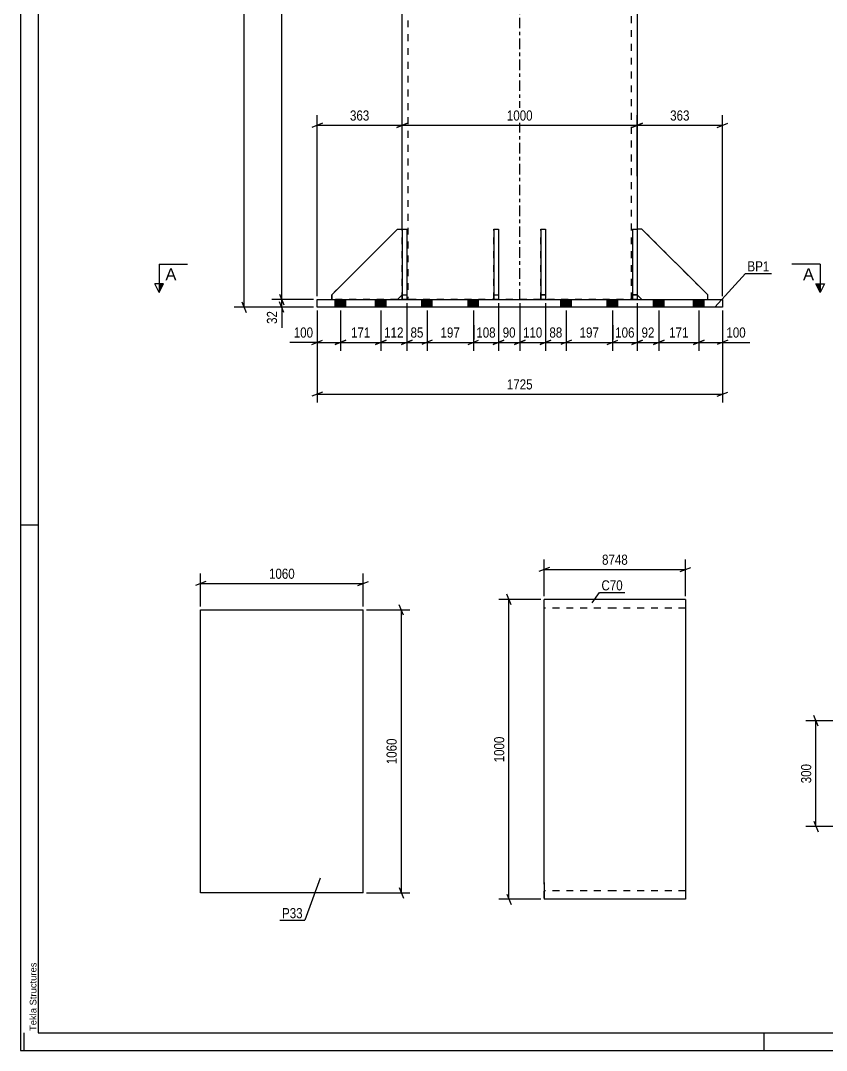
# Model space of a CAD drawing. Header units: millimetres. Extents: x 0 to 841, y 0 to 594.
# Drawn here: x 0 to 228.6, y 0 to 292.1 of the extents above; entities that cross this region are included whole.
import ezdxf

# ---------------------------------------------------------------- set-up
doc = ezdxf.new("R2010")
doc.units = ezdxf.units.MM
doc.linetypes.add('DXK_LINE_DOT2', pattern=[3.9198, 1.9599, -1.9599])
doc.linetypes.add('DXK_LINE_DOT3', pattern=[5.9187, 2.979, -0.9799, 0.9799, -0.9799])
doc.styles.add('Arial', font='ARIAL.TTF', dxfattribs={"height": 0.2})
doc.styles.add('Arial Narrow', font='ARIALN.TTF', dxfattribs={"height": 0.2})

# ---------------------------------------------------------------- blocks, each defined once
blk = doc.blocks.new('Unknown-729378382-1129')
at = {"color": 5, "linetype": 'Continuous'}
for p, q in [((0, 594), (0, 0)), ((5, 589), (5, 5)), ((5, 149), (0, 149)), ((1, 0), (1, 5)), ((5, 5), (836, 5)), ((211, 0), (211, 5)), ((0, 0), (841, 0))]:
    blk.add_line(p, q, dxfattribs=at)
at = {"color": 174, "linetype": 'Continuous', "style": 'Arial'}
blk.add_text('Tekla Structures', height=1.9102, rotation=90, dxfattribs=at).set_placement((4.5, 5.5))
blk = doc.blocks.new('Part-729378382-2402 - 2396')
at = {"color": 2, "linetype": 'Continuous'}
for p, q in [((51.08, 104.91), (51.08, 124.91)), ((51.08, 124.91), (74.08, 124.91)), ((74.18, 124.91), (97.18, 124.91)), ((97.18, 104.91), (97.18, 124.91)), ((51.08, 64.81), (51.08, 104.81)), ((97.18, 64.81), (97.18, 104.81)), ((51.08, 44.71), (51.08, 64.71)), ((97.18, 44.71), (97.18, 64.71)), ((74.08, 44.71), (51.08, 44.71)), ((97.18, 44.71), (74.18, 44.71))]:
    blk.add_line(p, q, dxfattribs=at)
blk = doc.blocks.new('Part-729378382-2439 - 2432')
at = {"color": 2, "linetype": 'Continuous'}
for p, q in [((168.56, 127.85), (148.56, 127.85)), ((148.56, 105.45), (148.56, 127.85)), ((188.66, 127.85), (168.66, 127.85)), ((188.66, 127.85), (188.66, 105.45)), ((148.56, 65.35), (148.56, 105.35)), ((188.66, 105.35), (188.66, 65.35)), ((148.56, 47.65), (148.56, 65.25)), ((188.66, 65.25), (188.66, 42.85)), ((148.56, 47.65), (148.56, 42.85)), ((168.56, 42.85), (148.56, 42.85)), ((188.66, 42.85), (168.66, 42.85))]:
    blk.add_line(p, q, dxfattribs=at)
at = {"color": 7, "linetype": 'DXK_LINE_DOT2'}
for p, q in [((168.56, 125.45), (148.56, 125.45)), ((188.66, 125.45), (168.66, 125.45)), ((148.56, 43.22), (148.56, 47.65)), ((168.56, 45.25), (148.56, 45.25)), ((188.66, 45.25), (168.66, 45.25))]:
    blk.add_line(p, q, dxfattribs=at)
blk = doc.blocks.new('Part-729378382-1523 - 1489')
at = {"color": 2, "linetype": 'Continuous'}
for p, q in [((108.28, 232.94), (108.28, 212.94)), ((108.28, 232.94), (109.61, 232.94)), ((109.61, 232.94), (109.61, 212.94)), ((108.28, 214.27), (109.61, 214.27))]:
    blk.add_line(p, q, dxfattribs=at)
at = {"color": 7, "linetype": 'DXK_LINE_DOT2'}
blk.add_line((108.28, 212.94), (109.61, 212.94), dxfattribs=at)
blk = doc.blocks.new('Part-729378382-1524 - 1489')
at = {"color": 2, "linetype": 'Continuous'}
for p, q in [((173.61, 232.94), (173.61, 212.94)), ((173.61, 232.94), (174.95, 232.94)), ((174.95, 232.94), (174.95, 212.94)), ((173.61, 214.27), (174.95, 214.27))]:
    blk.add_line(p, q, dxfattribs=at)
at = {"color": 7, "linetype": 'DXK_LINE_DOT2'}
blk.add_line((173.61, 212.94), (174.95, 212.94), dxfattribs=at)
blk = doc.blocks.new('Bolt-729378382-1492 - 1489')
at = {"linetype": 'Continuous'}
for points in [[(92.28, 212.94), (89.28, 212.94), (89.28, 210.81), (92.28, 210.81)], [(92.28, 212.94), (89.28, 212.94), (89.28, 210.81), (92.28, 210.81)], [(92.28, 212.94), (89.28, 212.94), (89.28, 210.81), (92.28, 210.81)], [(92.28, 212.94), (89.28, 212.94), (89.28, 210.81), (92.28, 210.81)], [(92.28, 212.94), (89.28, 212.94), (89.28, 210.81), (92.28, 210.81)], [(92.28, 212.94), (89.28, 212.94), (89.28, 210.81), (92.28, 210.81)], [(92.28, 212.94), (89.28, 212.94), (89.28, 210.81), (92.28, 210.81)], [(92.28, 212.94), (89.28, 212.94), (89.28, 210.81), (92.28, 210.81)], [(103.68, 212.94), (100.68, 212.94), (100.68, 210.81), (103.68, 210.81)], [(103.68, 212.94), (100.68, 212.94), (100.68, 210.81), (103.68, 210.81)], [(103.68, 212.94), (100.68, 212.94), (100.68, 210.81), (103.68, 210.81)], [(103.68, 212.94), (100.68, 212.94), (100.68, 210.81), (103.68, 210.81)], [(103.68, 212.94), (100.68, 212.94), (100.68, 210.81), (103.68, 210.81)], [(103.68, 212.94), (100.68, 212.94), (100.68, 210.81), (103.68, 210.81)], [(103.68, 212.94), (100.68, 212.94), (100.68, 210.81), (103.68, 210.81)], [(103.68, 212.94), (100.68, 212.94), (100.68, 210.81), (103.68, 210.81)], [(116.81, 212.94), (113.81, 212.94), (113.81, 210.81), (116.81, 210.81)], [(116.81, 212.94), (113.81, 212.94), (113.81, 210.81), (116.81, 210.81)], [(116.81, 212.94), (113.81, 212.94), (113.81, 210.81), (116.81, 210.81)], [(116.81, 212.94), (113.81, 212.94), (113.81, 210.81), (116.81, 210.81)], [(129.95, 212.94), (126.95, 212.94), (126.95, 210.81), (129.95, 210.81)], [(129.95, 212.94), (126.95, 212.94), (126.95, 210.81), (129.95, 210.81)], [(129.95, 212.94), (126.95, 212.94), (126.95, 210.81), (129.95, 210.81)], [(129.95, 212.94), (126.95, 212.94), (126.95, 210.81), (129.95, 210.81)], [(156.28, 212.94), (153.28, 212.94), (153.28, 210.81), (156.28, 210.81)], [(156.28, 212.94), (153.28, 212.94), (153.28, 210.81), (156.28, 210.81)], [(156.28, 212.94), (153.28, 212.94), (153.28, 210.81), (156.28, 210.81)], [(156.28, 212.94), (153.28, 212.94), (153.28, 210.81), (156.28, 210.81)], [(169.41, 212.94), (166.41, 212.94), (166.41, 210.81), (169.41, 210.81)], [(169.41, 212.94), (166.41, 212.94), (166.41, 210.81), (169.41, 210.81)], [(169.41, 212.94), (166.41, 212.94), (166.41, 210.81), (169.41, 210.81)], [(169.41, 212.94), (166.41, 212.94), (166.41, 210.81), (169.41, 210.81)], [(182.55, 212.94), (179.55, 212.94), (179.55, 210.81), (182.55, 210.81)], [(182.55, 212.94), (179.55, 212.94), (179.55, 210.81), (182.55, 210.81)], [(182.55, 212.94), (179.55, 212.94), (179.55, 210.81), (182.55, 210.81)], [(182.55, 212.94), (179.55, 212.94), (179.55, 210.81), (182.55, 210.81)], [(182.55, 212.94), (179.55, 212.94), (179.55, 210.81), (182.55, 210.81)], [(182.55, 212.94), (179.55, 212.94), (179.55, 210.81), (182.55, 210.81)], [(182.55, 212.94), (179.55, 212.94), (179.55, 210.81), (182.55, 210.81)], [(182.55, 212.94), (179.55, 212.94), (179.55, 210.81), (182.55, 210.81)], [(193.95, 212.94), (190.95, 212.94), (190.95, 210.81), (193.95, 210.81)], [(193.95, 212.94), (190.95, 212.94), (190.95, 210.81), (193.95, 210.81)], [(193.95, 212.94), (190.95, 212.94), (190.95, 210.81), (193.95, 210.81)], [(193.95, 212.94), (190.95, 212.94), (190.95, 210.81), (193.95, 210.81)], [(193.95, 212.94), (190.95, 212.94), (190.95, 210.81), (193.95, 210.81)], [(193.95, 212.94), (190.95, 212.94), (190.95, 210.81), (193.95, 210.81)], [(193.95, 212.94), (190.95, 212.94), (190.95, 210.81), (193.95, 210.81)], [(193.95, 212.94), (190.95, 212.94), (190.95, 210.81), (193.95, 210.81)]]:
    blk.add_hatch(color=1, dxfattribs=at).paths.add_polyline_path(points)
at = {"color": 1, "linetype": 'Continuous'}
for p, q in [((89.28, 210.81), (89.28, 212.94)), ((89.28, 210.81), (89.28, 212.94)), ((89.28, 210.81), (89.28, 212.94)), ((89.28, 210.81), (89.28, 212.94)), ((89.28, 210.81), (89.28, 212.94)), ((89.28, 210.81), (89.28, 212.94)), ((89.28, 210.81), (89.28, 212.94)), ((89.28, 210.81), (89.28, 212.94)), ((90.78, 210.81), (90.78, 212.94)), ((90.78, 210.81), (90.78, 212.94)), ((90.78, 210.81), (90.78, 212.94)), ((90.78, 210.81), (90.78, 212.94)), ((90.78, 210.81), (90.78, 212.94)), ((90.78, 210.81), (90.78, 212.94)), ((90.78, 210.81), (90.78, 212.94)), ((90.78, 210.81), (90.78, 212.94)), ((92.28, 210.81), (92.28, 212.94)), ((92.28, 210.81), (92.28, 212.94)), ((92.28, 210.81), (92.28, 212.94)), ((92.28, 210.81), (92.28, 212.94)), ((92.28, 210.81), (92.28, 212.94)), ((92.28, 210.81), (92.28, 212.94)), ((92.28, 210.81), (92.28, 212.94)), ((92.28, 210.81), (92.28, 212.94)), ((100.68, 210.81), (100.68, 212.94)), ((100.68, 210.81), (100.68, 212.94)), ((100.68, 210.81), (100.68, 212.94)), ((100.68, 210.81), (100.68, 212.94)), ((100.68, 210.81), (100.68, 212.94)), ((100.68, 210.81), (100.68, 212.94)), ((100.68, 210.81), (100.68, 212.94)), ((100.68, 210.81), (100.68, 212.94)), ((102.18, 210.81), (102.18, 212.94)), ((102.18, 210.81), (102.18, 212.94)), ((102.18, 210.81), (102.18, 212.94)), ((102.18, 210.81), (102.18, 212.94)), ((102.18, 210.81), (102.18, 212.94)), ((102.18, 210.81), (102.18, 212.94)), ((102.18, 210.81), (102.18, 212.94)), ((102.18, 210.81), (102.18, 212.94)), ((103.68, 210.81), (103.68, 212.94)), ((103.68, 210.81), (103.68, 212.94)), ((103.68, 210.81), (103.68, 212.94)), ((103.68, 210.81), (103.68, 212.94)), ((103.68, 210.81), (103.68, 212.94)), ((103.68, 210.81), (103.68, 212.94)), ((103.68, 210.81), (103.68, 212.94)), ((103.68, 210.81), (103.68, 212.94)), ((113.81, 210.81), (113.81, 212.94)), ((113.81, 210.81), (113.81, 212.94)), ((113.81, 210.81), (113.81, 212.94)), ((113.81, 210.81), (113.81, 212.94)), ((115.31, 210.81), (115.31, 212.94)), ((115.31, 210.81), (115.31, 212.94)), ((115.31, 210.81), (115.31, 212.94)), ((115.31, 210.81), (115.31, 212.94)), ((116.81, 210.81), (116.81, 212.94)), ((116.81, 210.81), (116.81, 212.94)), ((116.81, 210.81), (116.81, 212.94)), ((116.81, 210.81), (116.81, 212.94)), ((126.95, 210.81), (126.95, 212.94)), ((126.95, 210.81), (126.95, 212.94)), ((126.95, 210.81), (126.95, 212.94)), ((126.95, 210.81), (126.95, 212.94)), ((128.45, 210.81), (128.45, 212.94)), ((128.45, 210.81), (128.45, 212.94)), ((128.45, 210.81), (128.45, 212.94)), ((128.45, 210.81), (128.45, 212.94)), ((129.95, 210.81), (129.95, 212.94)), ((129.95, 210.81), (129.95, 212.94)), ((129.95, 210.81), (129.95, 212.94)), ((129.95, 210.81), (129.95, 212.94)), ((153.28, 210.81), (153.28, 212.94)), ((153.28, 210.81), (153.28, 212.94)), ((153.28, 210.81), (153.28, 212.94)), ((153.28, 210.81), (153.28, 212.94)), ((154.78, 210.81), (154.78, 212.94)), ((154.78, 210.81), (154.78, 212.94)), ((154.78, 210.81), (154.78, 212.94)), ((154.78, 210.81), (154.78, 212.94)), ((156.28, 210.81), (156.28, 212.94)), ((156.28, 210.81), (156.28, 212.94)), ((156.28, 210.81), (156.28, 212.94)), ((156.28, 210.81), (156.28, 212.94)), ((166.41, 210.81), (166.41, 212.94)), ((166.41, 210.81), (166.41, 212.94)), ((166.41, 210.81), (166.41, 212.94)), ((166.41, 210.81), (166.41, 212.94)), ((167.91, 210.81), (167.91, 212.94)), ((167.91, 210.81), (167.91, 212.94)), ((167.91, 210.81), (167.91, 212.94)), ((167.91, 210.81), (167.91, 212.94)), ((169.41, 210.81), (169.41, 212.94)), ((169.41, 210.81), (169.41, 212.94)), ((169.41, 210.81), (169.41, 212.94)), ((169.41, 210.81), (169.41, 212.94)), ((179.55, 210.81), (179.55, 212.94)), ((179.55, 210.81), (179.55, 212.94)), ((179.55, 210.81), (179.55, 212.94)), ((179.55, 210.81), (179.55, 212.94)), ((179.55, 210.81), (179.55, 212.94)), ((179.55, 210.81), (179.55, 212.94)), ((179.55, 210.81), (179.55, 212.94)), ((179.55, 210.81), (179.55, 212.94)), ((181.05, 210.81), (181.05, 212.94)), ((181.05, 210.81), (181.05, 212.94)), ((181.05, 210.81), (181.05, 212.94)), ((181.05, 210.81), (181.05, 212.94)), ((181.05, 210.81), (181.05, 212.94)), ((181.05, 210.81), (181.05, 212.94)), ((181.05, 210.81), (181.05, 212.94)), ((181.05, 210.81), (181.05, 212.94)), ((182.55, 210.81), (182.55, 212.94)), ((182.55, 210.81), (182.55, 212.94)), ((182.55, 210.81), (182.55, 212.94)), ((182.55, 210.81), (182.55, 212.94)), ((182.55, 210.81), (182.55, 212.94)), ((182.55, 210.81), (182.55, 212.94)), ((182.55, 210.81), (182.55, 212.94)), ((182.55, 210.81), (182.55, 212.94)), ((190.95, 210.81), (190.95, 212.94)), ((190.95, 210.81), (190.95, 212.94)), ((190.95, 210.81), (190.95, 212.94)), ((190.95, 210.81), (190.95, 212.94)), ((190.95, 210.81), (190.95, 212.94)), ((190.95, 210.81), (190.95, 212.94)), ((190.95, 210.81), (190.95, 212.94)), ((190.95, 210.81), (190.95, 212.94)), ((192.45, 210.81), (192.45, 212.94)), ((192.45, 210.81), (192.45, 212.94)), ((192.45, 210.81), (192.45, 212.94)), ((192.45, 210.81), (192.45, 212.94)), ((192.45, 210.81), (192.45, 212.94)), ((192.45, 210.81), (192.45, 212.94)), ((192.45, 210.81), (192.45, 212.94)), ((192.45, 210.81), (192.45, 212.94)), ((193.95, 210.81), (193.95, 212.94)), ((193.95, 210.81), (193.95, 212.94)), ((193.95, 210.81), (193.95, 212.94)), ((193.95, 210.81), (193.95, 212.94)), ((193.95, 210.81), (193.95, 212.94)), ((193.95, 210.81), (193.95, 212.94)), ((193.95, 210.81), (193.95, 212.94)), ((193.95, 210.81), (193.95, 212.94))]:
    blk.add_line(p, q, dxfattribs=at)
blk = doc.blocks.new('Part-729378382-1517 - 1489')
at = {"color": 2, "linetype": 'Continuous'}
for p, q in [((108.28, 232.94), (108.28, 382.27)), ((174.95, 382.27), (174.95, 232.94))]:
    blk.add_line(p, q, dxfattribs=at)
at = {"color": 7, "linetype": 'DXK_LINE_DOT2'}
for p, q in [((109.88, 382.27), (109.88, 212.94)), ((173.35, 212.94), (173.35, 382.27)), ((108.28, 232.94), (108.28, 212.94)), ((174.95, 232.94), (174.95, 212.94)), ((174.95, 212.94), (108.28, 212.94))]:
    blk.add_line(p, q, dxfattribs=at)
at = {"color": 7, "linetype": 'DXK_LINE_DOT3'}
blk.add_line((141.61, 212.94), (141.61, 382.27), dxfattribs=at)
blk = doc.blocks.new('Part-729378382-1522 - 1489')
at = {"color": 2, "linetype": 'Continuous'}
for p, q in [((84.11, 210.81), (84.11, 212.94)), ((84.11, 212.94), (199.11, 212.94)), ((199.11, 210.81), (84.11, 210.81)), ((199.11, 212.94), (199.11, 210.81))]:
    blk.add_line(p, q, dxfattribs=at)
blk = doc.blocks.new('Part-729378382-1525 - 1489')
at = {"color": 7, "linetype": 'DXK_LINE_DOT2'}
for p, q in [((108.28, 212.94), (108.28, 232.94)), ((108.28, 232.94), (109.61, 232.94)), ((109.61, 232.94), (109.61, 212.94)), ((108.28, 214.27), (109.61, 214.27)), ((109.61, 212.94), (108.28, 212.94))]:
    blk.add_line(p, q, dxfattribs=at)
blk = doc.blocks.new('Part-729378382-1526 - 1489')
at = {"color": 7, "linetype": 'DXK_LINE_DOT2'}
for p, q in [((173.61, 212.94), (173.61, 232.94)), ((173.61, 232.94), (174.95, 232.94)), ((174.95, 232.94), (174.95, 212.94)), ((174.95, 214.27), (173.61, 214.27)), ((174.95, 212.94), (173.61, 212.94))]:
    blk.add_line(p, q, dxfattribs=at)
blk = doc.blocks.new('Part-729378382-1527 - 1489')
at = {"color": 7, "linetype": 'DXK_LINE_DOT2'}
for p, q in [((88.28, 214.27), (106.95, 232.94)), ((106.95, 232.94), (108.28, 232.94)), ((108.28, 232.94), (108.28, 214.27)), ((88.28, 212.94), (88.28, 214.27)), ((108.28, 214.27), (106.95, 212.94)), ((106.95, 212.94), (88.28, 212.94))]:
    blk.add_line(p, q, dxfattribs=at)
blk = doc.blocks.new('Part-729378382-1528 - 1489')
at = {"color": 2, "linetype": 'Continuous'}
for p, q in [((88.28, 214.27), (106.95, 232.94)), ((106.95, 232.94), (108.28, 232.94)), ((88.28, 214.27), (88.28, 212.94)), ((108.28, 214.27), (106.95, 212.94))]:
    blk.add_line(p, q, dxfattribs=at)
at = {"color": 7, "linetype": 'DXK_LINE_DOT2'}
for p, q in [((108.28, 232.94), (108.28, 214.27)), ((106.95, 212.94), (88.28, 212.94))]:
    blk.add_line(p, q, dxfattribs=at)
blk = doc.blocks.new('Part-729378382-1529 - 1489')
at = {"color": 7, "linetype": 'DXK_LINE_DOT2'}
for p, q in [((176.28, 232.94), (174.95, 232.94)), ((174.95, 232.94), (174.95, 214.27)), ((194.95, 214.27), (176.28, 232.94)), ((174.95, 214.27), (176.28, 212.94)), ((194.95, 212.94), (194.95, 214.27)), ((176.28, 212.94), (194.95, 212.94))]:
    blk.add_line(p, q, dxfattribs=at)
blk = doc.blocks.new('Part-729378382-1530 - 1489')
at = {"color": 2, "linetype": 'Continuous'}
for p, q in [((176.28, 232.94), (174.95, 232.94)), ((176.28, 232.94), (194.95, 214.27)), ((174.95, 214.27), (176.28, 212.94)), ((194.95, 212.94), (194.95, 214.27))]:
    blk.add_line(p, q, dxfattribs=at)
at = {"color": 7, "linetype": 'DXK_LINE_DOT2'}
for p, q in [((174.95, 232.94), (174.95, 214.27)), ((176.28, 212.94), (194.95, 212.94))]:
    blk.add_line(p, q, dxfattribs=at)
blk = doc.blocks.new('Part-729378382-1531 - 1489')
at = {"color": 7, "linetype": 'DXK_LINE_DOT2'}
for p, q in [((134.28, 212.94), (134.28, 232.94)), ((134.28, 232.94), (135.61, 232.94)), ((135.61, 232.94), (135.61, 212.94)), ((134.28, 214.27), (135.61, 214.27)), ((135.61, 212.94), (134.28, 212.94))]:
    blk.add_line(p, q, dxfattribs=at)
blk = doc.blocks.new('Part-729378382-1532 - 1489')
at = {"color": 7, "linetype": 'DXK_LINE_DOT2'}
for p, q in [((147.61, 212.94), (147.61, 232.94)), ((147.61, 232.94), (148.95, 232.94)), ((148.95, 232.94), (148.95, 212.94)), ((148.95, 214.27), (147.61, 214.27)), ((148.95, 212.94), (147.61, 212.94))]:
    blk.add_line(p, q, dxfattribs=at)
blk = doc.blocks.new('Part-729378382-1533 - 1489')
at = {"color": 2, "linetype": 'Continuous'}
for p, q in [((134.28, 232.94), (134.28, 212.94)), ((134.28, 232.94), (135.61, 232.94)), ((135.61, 232.94), (135.61, 212.94)), ((134.28, 214.27), (135.61, 214.27))]:
    blk.add_line(p, q, dxfattribs=at)
at = {"color": 7, "linetype": 'DXK_LINE_DOT2'}
blk.add_line((134.28, 212.94), (135.61, 212.94), dxfattribs=at)
blk = doc.blocks.new('Part-729378382-1534 - 1489')
at = {"color": 2, "linetype": 'Continuous'}
for p, q in [((147.61, 232.94), (147.61, 212.94)), ((147.61, 232.94), (148.95, 232.94)), ((148.95, 232.94), (148.95, 212.94)), ((147.61, 214.27), (148.95, 214.27))]:
    blk.add_line(p, q, dxfattribs=at)
at = {"color": 7, "linetype": 'DXK_LINE_DOT2'}
blk.add_line((147.61, 212.94), (148.95, 212.94), dxfattribs=at)
blk = doc.blocks.new('StraightDimension-729378382-2418 - 2396')
at = {"color": 7, "linetype": 'Continuous'}
for p, q in [((108.65, 123.41), (107.45, 126.41)), ((98.18, 124.91), (110.45, 124.91)), ((108.05, 44.71), (108.05, 124.91)), ((98.18, 44.71), (110.45, 44.71)), ((107.45, 46.21), (108.65, 43.21))]:
    blk.add_line(p, q, dxfattribs=at)
at = {"color": 0}
blk.add_wipeout([(107.3, 89.06), (103.1, 89.06), (103.1, 80.55), (107.3, 80.55)], dxfattribs=at)
at = {"color": 3, "style": 'Arial Narrow'}
blk.add_text('1060', height=2.863, rotation=90.0002, dxfattribs=at).set_placement((106.7, 81.15))
blk = doc.blocks.new('StraightDimension-729378382-2407 - 2396')
at = {"color": 7, "linetype": 'Continuous'}
for p, q in [((51.08, 125.91), (51.08, 135.26)), ((97.18, 125.91), (97.18, 135.26)), ((52.58, 133.01), (49.58, 131.81)), ((51.08, 132.41), (97.18, 132.41)), ((95.68, 131.81), (98.68, 133.01))]:
    blk.add_line(p, q, dxfattribs=at)
at = {"color": 0}
blk.add_wipeout([(78.38, 133.16), (78.38, 137.36), (69.87, 137.36), (69.87, 133.16)], dxfattribs=at)
at = {"color": 3, "style": 'Arial Narrow'}
blk.add_text('1060', height=2.863, dxfattribs=at).set_placement((70.47, 133.76))
blk = doc.blocks.new('StraightDimension-729378382-2467 - 2432')
at = {"color": 7, "linetype": 'Continuous'}
for p, q in [((139.16, 126.35), (137.96, 129.35)), ((147.56, 127.85), (135.71, 127.85)), ((138.56, 42.85), (138.56, 127.85)), ((137.96, 44.35), (139.16, 41.35)), ((147.56, 42.85), (135.71, 42.85))]:
    blk.add_line(p, q, dxfattribs=at)
at = {"color": 0}
blk.add_wipeout([(137.81, 89.61), (133.61, 89.61), (133.61, 81.09), (137.81, 81.09)], dxfattribs=at)
at = {"color": 3, "style": 'Arial Narrow'}
blk.add_text('1000', height=2.863, rotation=90.0002, dxfattribs=at).set_placement((137.21, 81.69))
blk = doc.blocks.new('StraightDimension-729378382-2444 - 2432')
at = {"color": 7, "linetype": 'Continuous'}
for p, q in [((148.56, 128.85), (148.56, 139.24)), ((188.66, 128.85), (188.66, 139.24)), ((150.06, 136.99), (147.06, 135.79)), ((148.56, 136.39), (188.66, 136.39)), ((187.16, 135.79), (190.16, 136.99))]:
    blk.add_line(p, q, dxfattribs=at)
at = {"color": 0}
blk.add_wipeout([(172.87, 137.14), (172.87, 141.34), (164.36, 141.34), (164.36, 137.14)], dxfattribs=at)
at = {"color": 3, "style": 'Arial Narrow'}
blk.add_text('8748', height=2.863, dxfattribs=at).set_placement((164.96, 137.74))
blk = doc.blocks.new('StraightDimension-729378382-1662 - 1489')
at = {"color": 7, "linetype": 'Continuous'}
for p, q in [((84.11, 209.81), (84.11, 183.71)), ((199.11, 209.81), (199.11, 183.71)), ((85.61, 186.71), (82.61, 185.51)), ((84.11, 186.11), (199.11, 186.11)), ((197.61, 185.51), (200.61, 186.71))]:
    blk.add_line(p, q, dxfattribs=at)
at = {"color": 0}
blk.add_wipeout([(145.87, 186.86), (145.87, 191.06), (137.36, 191.06), (137.36, 186.86)], dxfattribs=at)
at = {"color": 3, "style": 'Arial Narrow'}
blk.add_text('1725', height=2.863, dxfattribs=at).set_placement((137.96, 187.46))
blk = doc.blocks.new('StraightDimension-729378382-5449 - 1489')
at = {"color": 7, "linetype": 'Continuous'}
for p, q in [((181.05, 209.81), (181.05, 198.41)), ((192.45, 209.81), (192.45, 198.41)), ((179.55, 200.21), (182.55, 201.41)), ((181.05, 200.81), (192.45, 200.81)), ((193.95, 201.41), (190.95, 200.21))]:
    blk.add_line(p, q, dxfattribs=at)
at = {"color": 0}
blk.add_wipeout([(190.09, 201.56), (190.09, 205.76), (183.4, 205.76), (183.4, 201.56)], dxfattribs=at)
at = {"color": 3, "style": 'Arial Narrow'}
blk.add_text('171', height=2.863, dxfattribs=at).set_placement((184, 202.16))
blk = doc.blocks.new('StraightDimension-729378382-5451 - 1489')
at = {"color": 7, "linetype": 'Continuous'}
for p, q in [((174.95, 211.94), (174.95, 198.41)), ((167.91, 209.81), (167.91, 198.41)), ((166.41, 200.21), (169.41, 201.41)), ((167.91, 200.81), (174.95, 200.81)), ((176.45, 201.41), (173.45, 200.21))]:
    blk.add_line(p, q, dxfattribs=at)
at = {"color": 0}
blk.add_wipeout([(174.77, 201.56), (174.77, 205.76), (168.09, 205.76), (168.09, 201.56)], dxfattribs=at)
at = {"color": 3, "style": 'Arial Narrow'}
blk.add_text('106', height=2.863, dxfattribs=at).set_placement((168.69, 202.16))
blk = doc.blocks.new('StraightDimension-729378382-5452 - 1489')
at = {"color": 7, "linetype": 'Continuous'}
for p, q in [((154.78, 209.81), (154.78, 198.41)), ((167.91, 209.81), (167.91, 198.41)), ((156.28, 201.41), (153.28, 200.21)), ((154.78, 200.81), (167.91, 200.81)), ((166.41, 200.21), (169.41, 201.41))]:
    blk.add_line(p, q, dxfattribs=at)
at = {"color": 0}
blk.add_wipeout([(164.69, 201.56), (164.69, 205.76), (158, 205.76), (158, 201.56)], dxfattribs=at)
at = {"color": 3, "style": 'Arial Narrow'}
blk.add_text('197', height=2.863, dxfattribs=at).set_placement((158.6, 202.16))
blk = doc.blocks.new('StraightDimension-729378382-1651 - 1489')
at = {"color": 7, "linetype": 'Continuous'}
for p, q in [((176.45, 262.96), (173.45, 261.76)), ((174.95, 247.98), (174.95, 265.21)), ((197.61, 261.76), (200.61, 262.96)), ((199.11, 213.94), (199.11, 265.21)), ((174.95, 262.36), (199.11, 262.36))]:
    blk.add_line(p, q, dxfattribs=at)
at = {"color": 0}
blk.add_wipeout([(190.37, 263.11), (190.37, 267.31), (183.69, 267.31), (183.69, 263.11)], dxfattribs=at)
at = {"color": 3, "style": 'Arial Narrow'}
blk.add_text('363', height=2.863, dxfattribs=at).set_placement((184.29, 263.71))
blk = doc.blocks.new('StraightDimension-729378382-5454 - 1489')
at = {"color": 7, "linetype": 'Continuous'}
for p, q in [((141.61, 211.94), (141.61, 198.41)), ((148.95, 211.94), (148.95, 198.41)), ((140.11, 200.21), (143.11, 201.41)), ((141.61, 200.81), (148.95, 200.81)), ((150.45, 201.41), (147.45, 200.21))]:
    blk.add_line(p, q, dxfattribs=at)
at = {"color": 0}
blk.add_wipeout([(148.62, 201.56), (148.62, 205.76), (141.94, 205.76), (141.94, 201.56)], dxfattribs=at)
at = {"color": 3, "style": 'Arial Narrow'}
blk.add_text('110', height=2.863, dxfattribs=at).set_placement((142.54, 202.16))
blk = doc.blocks.new('StraightDimension-729378382-5461 - 1489')
at = {"color": 7, "linetype": 'Continuous'}
for p, q in [((84.11, 209.81), (84.11, 198.41)), ((90.78, 209.81), (90.78, 198.41)), ((82.61, 200.21), (85.61, 201.41)), ((84.11, 200.81), (90.78, 200.81)), ((92.28, 201.41), (89.28, 200.21))]:
    blk.add_line(p, q, dxfattribs=at)
at = {"color": 0}
blk.add_wipeout([(83.59, 201.56), (83.59, 205.76), (76.9, 205.76), (76.9, 201.56)], dxfattribs=at)
at = {"color": 7, "linetype": 'Continuous'}
blk.add_line((84.11, 200.81), (76.38, 200.81), dxfattribs=at)
blk.add_line((84.11, 200.81), (76.38, 200.81), dxfattribs=at)
at = {"color": 3, "style": 'Arial Narrow'}
blk.add_text('100', height=2.863, dxfattribs=at).set_placement((77.5, 202.16))
blk = doc.blocks.new('StraightDimension-729378382-1620 - 1489')
at = {"color": 7, "linetype": 'Continuous'}
for p, q in [((63.41, 210.81), (63.41, 534.61)), ((83.11, 210.81), (60.56, 210.81)), ((62.81, 212.31), (64.01, 209.31))]:
    blk.add_line(p, q, dxfattribs=at)
blk = doc.blocks.new('StraightDimension-729378382-5450 - 1489')
at = {"color": 7, "linetype": 'Continuous'}
for p, q in [((174.95, 211.94), (174.95, 198.41)), ((181.05, 209.81), (181.05, 198.41)), ((173.45, 200.21), (176.45, 201.41)), ((174.95, 200.81), (181.05, 200.81)), ((182.55, 201.41), (179.55, 200.21))]:
    blk.add_line(p, q, dxfattribs=at)
at = {"color": 0}
blk.add_wipeout([(180.42, 201.56), (180.42, 205.76), (175.57, 205.76), (175.57, 201.56)], dxfattribs=at)
at = {"color": 3, "style": 'Arial Narrow'}
blk.add_text('92', height=2.863, dxfattribs=at).set_placement((176.17, 202.16))
blk = doc.blocks.new('StraightDimension-729378382-1631 - 1489')
at = {"color": 7, "linetype": 'Continuous'}
for p, q in [((85.61, 262.96), (82.61, 261.76)), ((84.11, 213.94), (84.11, 265.21)), ((106.78, 261.76), (109.78, 262.96)), ((108.28, 247.98), (108.28, 265.21)), ((84.11, 262.36), (108.28, 262.36))]:
    blk.add_line(p, q, dxfattribs=at)
at = {"color": 0}
blk.add_wipeout([(99.54, 263.11), (99.54, 267.31), (92.85, 267.31), (92.85, 263.11)], dxfattribs=at)
at = {"color": 3, "style": 'Arial Narrow'}
blk.add_text('363', height=2.863, dxfattribs=at).set_placement((93.45, 263.71))
blk = doc.blocks.new('StraightDimension-729378382-5448 - 1489')
at = {"color": 7, "linetype": 'Continuous'}
for p, q in [((192.45, 209.81), (192.45, 198.41)), ((199.11, 209.81), (199.11, 198.41)), ((190.95, 200.21), (193.95, 201.41)), ((192.45, 200.81), (199.11, 200.81)), ((200.61, 201.41), (197.61, 200.21))]:
    blk.add_line(p, q, dxfattribs=at)
at = {"color": 0}
blk.add_wipeout([(206.32, 201.56), (206.32, 205.76), (199.64, 205.76), (199.64, 201.56)], dxfattribs=at)
at = {"color": 7, "linetype": 'Continuous'}
blk.add_line((199.11, 200.81), (206.85, 200.81), dxfattribs=at)
blk.add_line((199.11, 200.81), (206.85, 200.81), dxfattribs=at)
at = {"color": 3, "style": 'Arial Narrow'}
blk.add_text('100', height=2.863, dxfattribs=at).set_placement((200.24, 202.16))
blk = doc.blocks.new('StraightDimension-729378382-1641 - 1489')
at = {"color": 7, "linetype": 'Continuous'}
for p, q in [((109.78, 262.96), (106.78, 261.76)), ((108.28, 247.98), (108.28, 265.21)), ((173.45, 261.76), (176.45, 262.96)), ((174.95, 247.98), (174.95, 265.21)), ((108.28, 262.36), (174.95, 262.36))]:
    blk.add_line(p, q, dxfattribs=at)
at = {"color": 0}
blk.add_wipeout([(145.87, 263.11), (145.87, 267.31), (137.36, 267.31), (137.36, 263.11)], dxfattribs=at)
at = {"color": 3, "style": 'Arial Narrow'}
blk.add_text('1000', height=2.863, dxfattribs=at).set_placement((137.96, 263.71))
blk = doc.blocks.new('StraightDimension-729378382-4477 - 1489')
at = {"color": 7, "linetype": 'Continuous'}
for p, q in [((74.1, 212.94), (74.1, 532.61)), ((73.5, 214.44), (74.7, 211.44)), ((83.11, 212.94), (71.25, 212.94))]:
    blk.add_line(p, q, dxfattribs=at)
blk = doc.blocks.new('StraightDimension-729378382-4478 - 1489')
at = {"color": 7, "linetype": 'Continuous'}
for p, q in [((73.5, 214.44), (74.7, 211.44)), ((83.11, 212.94), (71.25, 212.94)), ((83.11, 210.81), (71.25, 210.81)), ((74.7, 209.31), (73.5, 212.31)), ((74.1, 210.81), (74.1, 212.94))]:
    blk.add_line(p, q, dxfattribs=at)
at = {"color": 0}
blk.add_wipeout([(73.35, 210.28), (69.15, 210.28), (69.15, 205.43), (73.35, 205.43)], dxfattribs=at)
at = {"color": 7, "linetype": 'Continuous'}
blk.add_line((74.1, 210.81), (74.1, 204.9), dxfattribs=at)
blk.add_line((74.1, 210.81), (74.1, 204.9), dxfattribs=at)
at = {"color": 3, "style": 'Arial Narrow'}
blk.add_text('32', height=2.863, rotation=90.0002, dxfattribs=at).set_placement((72.75, 206.03))
blk = doc.blocks.new('StraightDimension-729378382-5455 - 1489')
at = {"color": 7, "linetype": 'Continuous'}
for p, q in [((135.61, 211.94), (135.61, 198.41)), ((141.61, 211.94), (141.61, 198.41)), ((134.11, 200.21), (137.11, 201.41)), ((135.61, 200.81), (141.61, 200.81)), ((143.11, 201.41), (140.11, 200.21))]:
    blk.add_line(p, q, dxfattribs=at)
at = {"color": 0}
blk.add_wipeout([(141.04, 201.56), (141.04, 205.76), (136.18, 205.76), (136.18, 201.56)], dxfattribs=at)
at = {"color": 3, "style": 'Arial Narrow'}
blk.add_text('90', height=2.863, dxfattribs=at).set_placement((136.78, 202.16))
blk = doc.blocks.new('StraightDimension-729378382-5453 - 1489')
at = {"color": 7, "linetype": 'Continuous'}
for p, q in [((148.95, 211.94), (148.95, 198.41)), ((154.78, 209.81), (154.78, 198.41)), ((147.45, 200.21), (150.45, 201.41)), ((148.95, 200.81), (154.78, 200.81)), ((156.28, 201.41), (153.28, 200.21))]:
    blk.add_line(p, q, dxfattribs=at)
at = {"color": 0}
blk.add_wipeout([(154.29, 201.56), (154.29, 205.76), (149.43, 205.76), (149.43, 201.56)], dxfattribs=at)
at = {"color": 3, "style": 'Arial Narrow'}
blk.add_text('88', height=2.863, dxfattribs=at).set_placement((150.03, 202.16))
blk = doc.blocks.new('StraightDimension-729378382-5456 - 1489')
at = {"color": 7, "linetype": 'Continuous'}
for p, q in [((135.61, 211.94), (135.61, 198.41)), ((128.45, 209.81), (128.45, 198.41)), ((126.95, 200.21), (129.95, 201.41)), ((128.45, 200.81), (135.61, 200.81)), ((137.11, 201.41), (134.11, 200.21))]:
    blk.add_line(p, q, dxfattribs=at)
at = {"color": 0}
blk.add_wipeout([(135.37, 201.56), (135.37, 205.76), (128.69, 205.76), (128.69, 201.56)], dxfattribs=at)
at = {"color": 3, "style": 'Arial Narrow'}
blk.add_text('108', height=2.863, dxfattribs=at).set_placement((129.29, 202.16))
blk = doc.blocks.new('StraightDimension-729378382-5457 - 1489')
at = {"color": 7, "linetype": 'Continuous'}
for p, q in [((115.31, 209.81), (115.31, 198.41)), ((128.45, 209.81), (128.45, 198.41)), ((116.81, 201.41), (113.81, 200.21)), ((115.31, 200.81), (128.45, 200.81)), ((126.95, 200.21), (129.95, 201.41))]:
    blk.add_line(p, q, dxfattribs=at)
at = {"color": 0}
blk.add_wipeout([(125.22, 201.56), (125.22, 205.76), (118.54, 205.76), (118.54, 201.56)], dxfattribs=at)
at = {"color": 3, "style": 'Arial Narrow'}
blk.add_text('197', height=2.863, dxfattribs=at).set_placement((119.14, 202.16))
blk = doc.blocks.new('StraightDimension-729378382-5458 - 1489')
at = {"color": 7, "linetype": 'Continuous'}
for p, q in [((109.61, 211.94), (109.61, 198.41)), ((115.31, 209.81), (115.31, 198.41)), ((108.11, 200.21), (111.11, 201.41)), ((109.61, 200.81), (115.31, 200.81)), ((116.81, 201.41), (113.81, 200.21))]:
    blk.add_line(p, q, dxfattribs=at)
at = {"color": 0}
blk.add_wipeout([(114.89, 201.56), (114.89, 205.76), (110.03, 205.76), (110.03, 201.56)], dxfattribs=at)
at = {"color": 3, "style": 'Arial Narrow'}
blk.add_text('85', height=2.863, dxfattribs=at).set_placement((110.63, 202.16))
blk = doc.blocks.new('StraightDimension-729378382-5459 - 1489')
at = {"color": 7, "linetype": 'Continuous'}
for p, q in [((109.61, 211.94), (109.61, 198.41)), ((102.18, 209.81), (102.18, 198.41)), ((100.68, 200.21), (103.68, 201.41)), ((102.18, 200.81), (109.61, 200.81)), ((111.11, 201.41), (108.11, 200.21))]:
    blk.add_line(p, q, dxfattribs=at)
at = {"color": 0}
blk.add_wipeout([(109.24, 201.56), (109.24, 205.76), (102.55, 205.76), (102.55, 201.56)], dxfattribs=at)
at = {"color": 3, "style": 'Arial Narrow'}
blk.add_text('112', height=2.863, dxfattribs=at).set_placement((103.15, 202.16))
blk = doc.blocks.new('StraightDimension-729378382-5460 - 1489')
at = {"color": 7, "linetype": 'Continuous'}
for p, q in [((90.78, 209.81), (90.78, 198.41)), ((102.18, 209.81), (102.18, 198.41)), ((89.28, 200.21), (92.28, 201.41)), ((90.78, 200.81), (102.18, 200.81)), ((103.68, 201.41), (100.68, 200.21))]:
    blk.add_line(p, q, dxfattribs=at)
at = {"color": 0}
blk.add_wipeout([(99.82, 201.56), (99.82, 205.76), (93.14, 205.76), (93.14, 201.56)], dxfattribs=at)
at = {"color": 3, "style": 'Arial Narrow'}
blk.add_text('171', height=2.863, dxfattribs=at).set_placement((93.74, 202.16))
blk = doc.blocks.new('StraightDimension-729378382-2332 - 2324')
at = {"color": 7, "linetype": 'Continuous'}
for p, q in [((243.09, 93.49), (222.8, 93.49)), ((226.25, 91.99), (225.05, 94.99)), ((225.65, 63.49), (225.65, 93.49)), ((225.05, 64.99), (226.25, 61.99)), ((245.09, 63.49), (222.8, 63.49))]:
    blk.add_line(p, q, dxfattribs=at)
at = {"color": 0}
blk.add_wipeout([(224.9, 81.84), (220.7, 81.84), (220.7, 75.15), (224.9, 75.15)], dxfattribs=at)
at = {"color": 3, "style": 'Arial Narrow'}
blk.add_text('300', height=2.863, rotation=90.0002, dxfattribs=at).set_placement((224.3, 75.75))
blk = doc.blocks.new('Mark-729378382-2398 - 2396')
at = {"color": 0}
blk.add_wipeout([(80.01, 37.49), (80.01, 40.49), (74.17, 40.49), (74.17, 37.49)], dxfattribs=at)
blk.add_wipeout([(80.01, 37.49), (80.01, 40.49), (74.17, 40.49), (74.17, 37.49)], dxfattribs=at)
at = {"color": 30, "linetype": 'Continuous'}
for p in [(84.95, 48.86), (73.57, 36.89)]:
    blk.add_line(p, (80.61, 36.89), dxfattribs=at)
at = {"color": 3, "style": 'Arial Narrow'}
blk.add_text('P33', height=2.863, dxfattribs=at).set_placement((74.17, 37.49))
blk = doc.blocks.new('Mark-729378382-2435 - 2432')
at = {"color": 0}
blk.add_wipeout([(170.83, 130.46), (170.83, 133.46), (164.8, 133.46), (164.8, 130.46)], dxfattribs=at)
blk.add_wipeout([(170.83, 130.46), (170.83, 133.46), (164.8, 133.46), (164.8, 130.46)], dxfattribs=at)
at = {"color": 30, "linetype": 'Continuous'}
for p, q in [((162.16, 126.92), (164.2, 129.86)), ((164.2, 129.86), (171.43, 129.86))]:
    blk.add_line(p, q, dxfattribs=at)
at = {"color": 3, "style": 'Arial Narrow'}
blk.add_text('C70', height=2.863, dxfattribs=at).set_placement((164.8, 130.46))
blk = doc.blocks.new('SectionMark-729378382-1752 - 1489')
at = {"color": 6, "linetype": 'Continuous'}
for p, q in [((39.34, 222.94), (39.34, 214.94)), ((226.85, 222.94), (226.85, 214.94)), ((39.34, 214.94), (38.09, 217.44)), ((228.1, 217.44), (226.85, 214.94))]:
    blk.add_line(p, q, dxfattribs=at)
at = {"color": 0, "linetype": 'Continuous'}
for points in [[(44.2, 218.44), (44.2, 221.94), (41.09, 221.94), (41.09, 218.44)], [(225.1, 218.44), (225.1, 221.94), (221.99, 221.94), (221.99, 218.44)]]:
    blk.add_wipeout(points, dxfattribs=at)
at = {"linetype": 'Continuous'}
for points in [[(39.34, 217.44), (40.59, 217.44), (39.34, 214.94)], [(225.6, 217.44), (226.85, 217.44), (226.85, 214.94)]]:
    blk.add_hatch(color=6, dxfattribs=at).paths.add_polyline_path(points)
at = {"color": 6, "linetype": 'Continuous'}
for p, q in [((39.34, 222.94), (47.34, 222.94)), ((226.85, 222.94), (218.85, 222.94)), ((40.59, 217.44), (38.09, 217.44)), ((39.34, 214.94), (40.59, 217.44)), ((225.6, 217.44), (228.1, 217.44)), ((226.85, 214.94), (225.6, 217.44))]:
    blk.add_line(p, q, dxfattribs=at)
at = {"color": 3, "linetype": 'Continuous', "style": 'Arial'}
for p in [(41.09, 218.44), (221.99, 218.44)]:
    blk.add_text('A', height=3.34, dxfattribs=at).set_placement(p)
blk = doc.blocks.new('Mark-729378382-1518 - 1489')
at = {"color": 0}
blk.add_wipeout([(212.43, 220.95), (212.43, 223.95), (206.22, 223.95), (206.22, 220.95)], dxfattribs=at)
blk.add_wipeout([(212.43, 220.95), (212.43, 223.95), (206.22, 223.95), (206.22, 220.95)], dxfattribs=at)
at = {"color": 30, "linetype": 'Continuous'}
for p, q in [((196.93, 210.81), (205.62, 220.35)), ((205.62, 220.35), (213.03, 220.35))]:
    blk.add_line(p, q, dxfattribs=at)
at = {"color": 3, "style": 'Arial Narrow'}
blk.add_text('BP1', height=2.863, dxfattribs=at).set_placement((206.22, 220.95))

msp = doc.modelspace()

# ---------------------------------------------------------------- block references
for name in ['Unknown-729378382-1129', 'Part-729378382-1517 - 1489', 'Part-729378382-1527 - 1489', 'Part-729378382-1528 - 1489', 'Part-729378382-1523 - 1489', 'Part-729378382-1525 - 1489', 'Part-729378382-1531 - 1489', 'Part-729378382-1533 - 1489', 'Part-729378382-1532 - 1489', 'Part-729378382-1534 - 1489', 'Part-729378382-1524 - 1489', 'Part-729378382-1526 - 1489', 'Part-729378382-1529 - 1489', 'Part-729378382-1530 - 1489', 'Part-729378382-1522 - 1489', 'Bolt-729378382-1492 - 1489', 'Part-729378382-2439 - 2432', 'Part-729378382-2402 - 2396']:
    msp.add_blockref(name, (0, 0))

# ---------------------------------------------------------------- next in the draw order: block references
for name in ['StraightDimension-729378382-1651 - 1489', 'StraightDimension-729378382-1662 - 1489', 'StraightDimension-729378382-2467 - 2432', 'StraightDimension-729378382-2418 - 2396', 'StraightDimension-729378382-2332 - 2324', 'Mark-729378382-2398 - 2396']:
    msp.add_blockref(name, (0, 0))

# ---------------------------------------------------------------- next in the draw order: block references
for name in ['StraightDimension-729378382-5454 - 1489', 'StraightDimension-729378382-5451 - 1489', 'StraightDimension-729378382-5461 - 1489', 'StraightDimension-729378382-5449 - 1489', 'StraightDimension-729378382-2444 - 2432', 'StraightDimension-729378382-2407 - 2396']:
    msp.add_blockref(name, (0, 0))

# ---------------------------------------------------------------- next in the draw order: block references
for name in ['StraightDimension-729378382-5452 - 1489', 'StraightDimension-729378382-5448 - 1489', 'Mark-729378382-2435 - 2432']:
    msp.add_blockref(name, (0, 0))

# ---------------------------------------------------------------- next in the draw order: block references
msp.add_blockref('StraightDimension-729378382-1620 - 1489', (0, 0))

# ---------------------------------------------------------------- next in the draw order: block references
for name in ['StraightDimension-729378382-1631 - 1489', 'StraightDimension-729378382-5455 - 1489', 'StraightDimension-729378382-5453 - 1489', 'StraightDimension-729378382-5450 - 1489']:
    msp.add_blockref(name, (0, 0))

# ---------------------------------------------------------------- next in the draw order: block references
for name in ['StraightDimension-729378382-4477 - 1489', 'StraightDimension-729378382-1641 - 1489', 'StraightDimension-729378382-5456 - 1489']:
    msp.add_blockref(name, (0, 0))

# ---------------------------------------------------------------- next in the draw order: block references
for name in ['StraightDimension-729378382-4478 - 1489', 'StraightDimension-729378382-5457 - 1489']:
    msp.add_blockref(name, (0, 0))

# ---------------------------------------------------------------- next in the draw order: block references
for name in ['SectionMark-729378382-1752 - 1489', 'StraightDimension-729378382-5458 - 1489']:
    msp.add_blockref(name, (0, 0))

# ---------------------------------------------------------------- next in the draw order: block references
for name in ['Mark-729378382-1518 - 1489', 'StraightDimension-729378382-5459 - 1489']:
    msp.add_blockref(name, (0, 0))

# ---------------------------------------------------------------- next in the draw order: block references
msp.add_blockref('StraightDimension-729378382-5460 - 1489', (0, 0))

doc.saveas('drawing.dxf')
